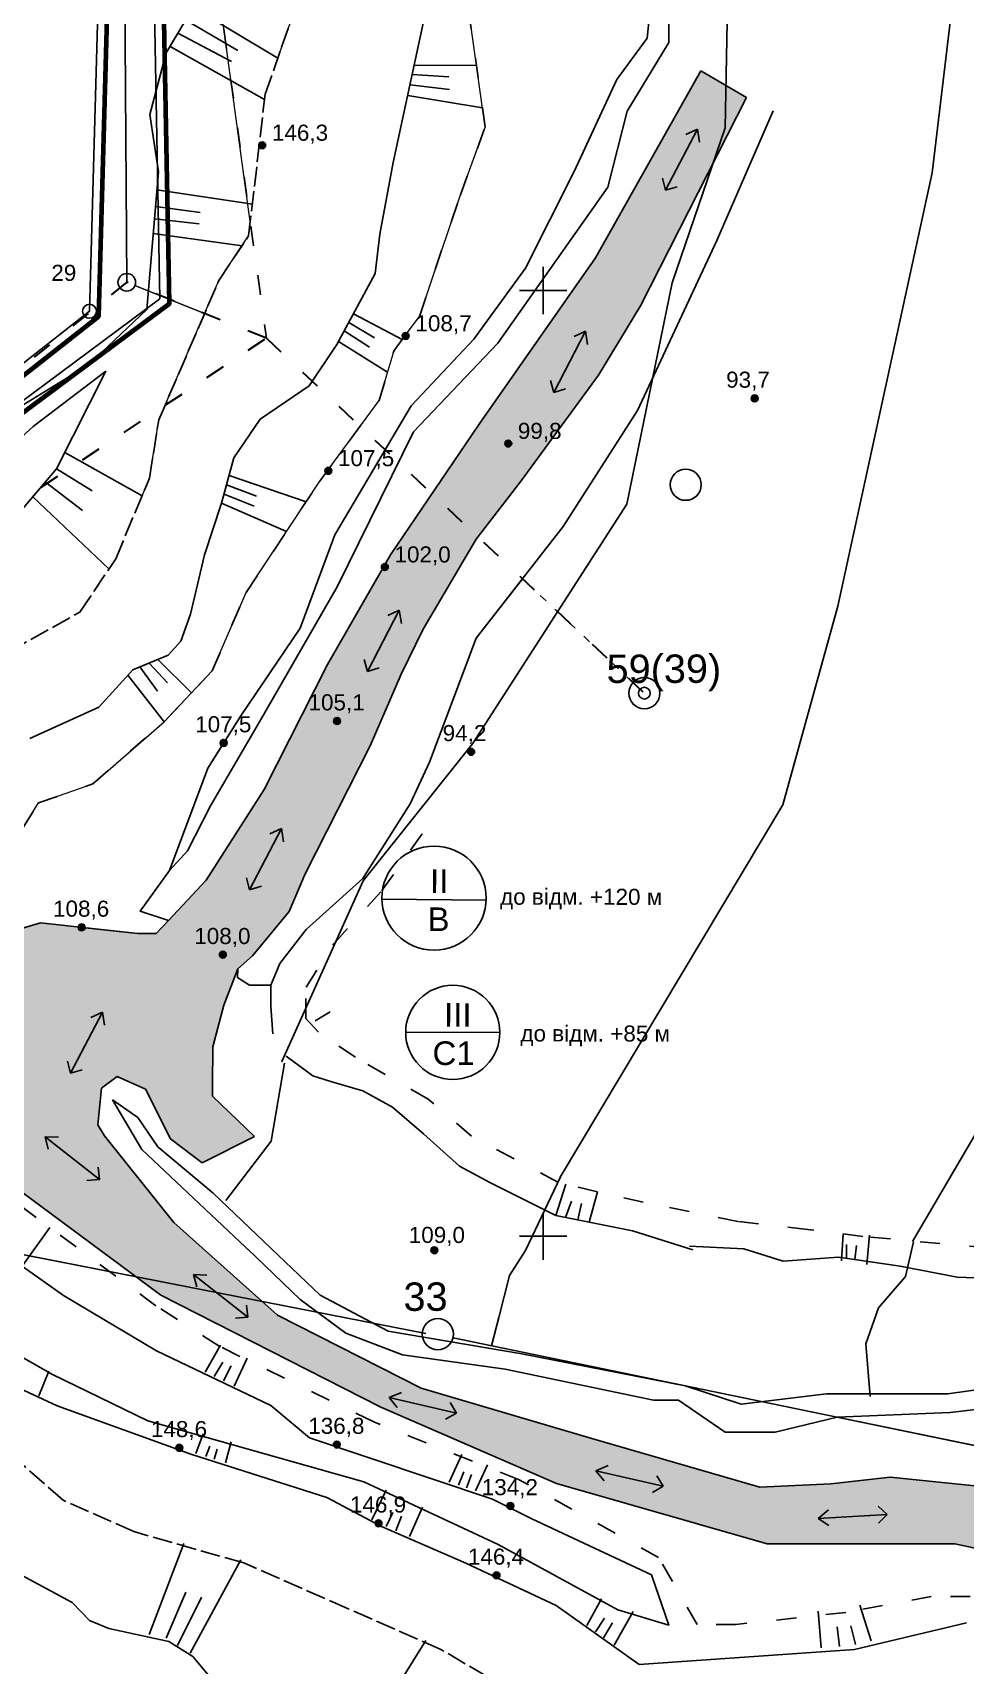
# Model space of a CAD drawing. Header units: millimetres. Extents: x 6243 to 9314, y 4730 to 7085.
# Drawn here: x 6892.1 to 7089.2, y 5309.2 to 5654.5 of the extents above; entities that cross this region are included whole.
import ezdxf

# ---------------------------------------------------------------- set-up
doc = ezdxf.new("R2010")
doc.units = ezdxf.units.MM
doc.header["$LTSCALE"] = 0.7
doc.linetypes.add('ACAD_ISO02W100', pattern=[15, 12, -3])
doc.linetypes.add('ACAD_ISO03W100', pattern=[30, 12, -18])
for name, color, linetype in [('відм', 14, 'Continuous'), ('горный отвод', 7, 'Continuous'), ('свердловини', 7, 'Continuous'), ('чорн', 255, 'Continuous')]:
    doc.layers.add(name, color=color, linetype=linetype)
doc.styles.get("Standard").update_dxf_attribs({"font": 'arial.ttf'})

msp = doc.modelspace()

# ---------------------------------------------------------------- hatches: boundary and pattern name
at = {"ltscale": 0.2, "true_color": 0x000000}
h = msp.add_hatch(color=18, dxfattribs=at)
h.dxf.hatch_style = 1
h.paths.add_polyline_path([(6932.49, 5448.84), (6935.43, 5456.48), (6938.55, 5459.27), (6946.32, 5468.63), (6949.67, 5476.59), (6963.4, 5503.65), (6969.99, 5518.83), (6974.64, 5528.34), (6986.17, 5547.89), (6976.48, 5557), (6967.7, 5544.08), (6966.63, 5542.19, -0.375086), (6967.26, 5541.47, -0.711304), (6965.95, 5541.01), (6954.43, 5520.84), (6941.01, 5494.45), (6928.8, 5475.25), (6920.79, 5466.74), (6918.21, 5463.96), (6914.35, 5463.96), (6903.16, 5465.19, -1), (6901.71, 5465.36), (6893.74, 5466.24), (6884.29, 5463.46), (6878.17, 5455.64), (6874.5, 5445.09), (6876.42, 5431.69), (6882.49, 5419.53), (6906.32, 5428.17), (6906.64, 5431.26), (6909.98, 5433.74), (6915.19, 5431.39), (6930.14, 5436.81), (6930.15, 5439.98)])
h.paths.add_polyline_path([(6931.56, 5459.49, -1), (6933.02, 5459.49, -1)], flags=16)
h.paths.add_polyline_path([(6955.7, 5508.9, -1), (6957.17, 5508.9, -1)], flags=16)
h.paths.add_polyline_path([(6995.38, 5559.69), (7011.67, 5582.06), (7020.54, 5596.74), (7043, 5640.79), (7033.31, 5646.4), (7011.05, 5606.86), (6986.45, 5571.67), (6976.48, 5557), (6986.23, 5547.84)])
h.paths.add_polyline_path([(6991.88, 5567.6, -1), (6993.34, 5567.6, -1)], flags=16)
h.paths.add_polyline_path([(6930.14, 5429.58), (6930.14, 5431.9), (6930.14, 5436.81), (6915.19, 5431.39), (6915.93, 5431.05), (6921.22, 5420.53), (6927.89, 5415.51), (6938.99, 5421.04)])
h.paths.add_polyline_path([(6907.29, 5421.21), (6905.85, 5423.55), (6906.32, 5428.17), (6882.49, 5419.53), (6883.81, 5416.88), (6889.71, 5409.32), (6913.96, 5391.37), (6940.64, 5386.14), (6921.93, 5402.87)])
h.paths.add_polyline_path([(6967.2, 5540.59), (6980.78, 5540.57), (6980.79, 5547.58), (6967.2, 5547.59)], flags=24)
h.paths.add_polyline_path([(6924.88, 5459.89), (6938.47, 5459.88), (6938.47, 5466.88), (6924.89, 5466.9)], flags=24)
h.paths.add_polyline_path([(6949.03, 5509.3), (6962.61, 5509.28), (6962.62, 5516.29), (6949.04, 5516.31)], flags=24)
h.paths.add_polyline_path([(6993.6, 5566.72), (7004.54, 5566.7), (7004.55, 5573.71), (6993.61, 5573.72)], flags=24)
h.paths.add_polyline_path([(6994.88, 5580.31), (7017.56, 5580.68), (7017.39, 5590.98), (6994.71, 5590.61)], flags=24)
h.paths.add_polyline_path([(6989.1, 5573.02), (7019.2, 5573.51), (7019.07, 5581.76), (6988.97, 5581.26)], flags=24)
h = msp.add_hatch(color=18, dxfattribs=at)
h.dxf.hatch_style = 1
h.paths.add_polyline_path([(7010.31, 5357.16), (6974.18, 5367.8), (6943.82, 5383.29), (6940.64, 5386.14), (6915.14, 5391.14), (6913.96, 5391.37), (6919.22, 5387.47), (6965.72, 5363.78), (7002.83, 5347.67), (7047.32, 5334.91), (7087, 5334.91), (7114.49, 5329.01), (7116.06, 5340.64), (7106.58, 5343.83), (7091.96, 5347.13), (7073.32, 5348.98), (7060.83, 5347.56), (7045.81, 5346.86)])
h.paths.add_polyline_path([(7170.35, 5332.79), (7163.29, 5332.14), (7152.82, 5331.18), (7136.59, 5333.73), (7116.06, 5340.64), (7114.49, 5329.01), (7117.65, 5328.33), (7160.31, 5318.89), (7187.24, 5318.88), (7200.39, 5321.21), (7202.47, 5322.19)])
at = {"layer": 'відм', "ltscale": 0.2, "true_color": 0x000000}
h = msp.add_hatch(color=18, dxfattribs=at)
h.dxf.hatch_style = 1
h.paths.add_polyline_path([(6941.35, 5630.66, 1), (6939.88, 5630.66, 1)])
h = msp.add_hatch(color=18, dxfattribs=at)
h.dxf.hatch_style = 1
h.paths.add_polyline_path([(6971.69, 5590.35, 1), (6970.23, 5590.35, 1)])
h = msp.add_hatch(color=18, dxfattribs=at)
h.dxf.hatch_style = 1
h.paths.add_polyline_path([(6993.34, 5567.6, 1), (6991.88, 5567.6, 1)])
h = msp.add_hatch(color=18, dxfattribs=at)
h.dxf.hatch_style = 1
h.paths.add_polyline_path([(6955.32, 5561.83, 1), (6953.86, 5561.83, 1)])
h = msp.add_hatch(color=18, dxfattribs=at)
h.dxf.hatch_style = 1
h.paths.add_polyline_path([(6967.26, 5541.47, 1), (6965.79, 5541.47, 1)])
at = {"layer": 'чорн', "ltscale": 0.2, "true_color": 0x000000}
h = msp.add_hatch(color=18, dxfattribs=at)
h.dxf.hatch_style = 1
h.paths.add_polyline_path([(7045.43, 5577.14, 1), (7043.97, 5577.14, 1)])
h = msp.add_hatch(color=18, dxfattribs=at)
h.dxf.hatch_style = 1
h.paths.add_polyline_path([(6957.17, 5508.9, 1), (6955.7, 5508.9, 1)])
h = msp.add_hatch(color=18, dxfattribs=at)
h.dxf.hatch_style = 1
h.paths.add_polyline_path([(6933.21, 5504.27, 1), (6931.75, 5504.27, 1)])
h = msp.add_hatch(color=18, dxfattribs=at)
h.dxf.hatch_style = 1
h.paths.add_polyline_path([(6985.52, 5502.4, 1), (6984.05, 5502.4, 1)])
h = msp.add_hatch(color=18, dxfattribs=at)
h.dxf.hatch_style = 1
h.paths.add_polyline_path([(6903.17, 5465.27, 1), (6901.7, 5465.28, 1)])
h = msp.add_hatch(color=18, dxfattribs=at)
h.dxf.hatch_style = 1
h.paths.add_polyline_path([(6933.02, 5459.49, 1), (6931.56, 5459.5, 1)])
h = msp.add_hatch(color=18, dxfattribs=at)
h.dxf.hatch_style = 1
h.paths.add_polyline_path([(6977.7, 5397, 1), (6976.24, 5397, 1)])
h = msp.add_hatch(color=18, dxfattribs=at)
h.dxf.hatch_style = 1
h.paths.add_polyline_path([(6923.85, 5355.21, 1), (6922.39, 5355.21, 1)])
h = msp.add_hatch(color=18, dxfattribs=at)
h.dxf.hatch_style = 1
h.paths.add_polyline_path([(6957.11, 5355.9, 1), (6955.65, 5355.9, 1)])
h = msp.add_hatch(color=18, dxfattribs=at)
h.dxf.hatch_style = 1
h.paths.add_polyline_path([(6993.79, 5342.93, 1), (6992.32, 5342.93, 1)])
h = msp.add_hatch(color=18, dxfattribs=at)
h.dxf.hatch_style = 1
h.paths.add_polyline_path([(6965.93, 5339.25, 1), (6964.46, 5339.25, 1)])
h = msp.add_hatch(color=18, dxfattribs=at)
h.dxf.hatch_style = 1
h.paths.add_polyline_path([(6990.86, 5328.24, 1), (6989.4, 5328.24, 1)])

# ---------------------------------------------------------------- linework, layer by layer
at = {"color": 18, "ltscale": 0.2, "true_color": 0x000000}
for points in [[(7033.31, 5646.4), (7043, 5640.79)], [(6938.99, 5421.04), (6927.89, 5415.51)]]:
    msp.add_lwpolyline(points, dxfattribs=at)
at = {"layer": 'відм', "color": 18, "ltscale": 0.2, "true_color": 0x000000}
for centre in [(6940.61, 5630.66), (6970.96, 5590.35), (6992.61, 5567.6), (6954.59, 5561.83), (6966.53, 5541.47)]:
    msp.add_circle(centre, 0.733, dxfattribs=at)
at = {"layer": 'горный отвод', "color": 18, "ltscale": 0.2, "true_color": 0x000000}
for points in [[(7101.75, 5118.13), (6763.7, 5216.95), (6669.54, 5363.81), (6703.57, 5437.88), (6904.12, 5595.57), (6921.23, 6210.33), (7090.25, 6238.81), (7199.86, 6190.22), (7293.11, 6086.23), (7361.1, 6123.46), (7378.12, 6087.96), (7340.09, 6060.82), (7338.46, 5566.72), (7475, 5378.32), (7101.75, 5118.13)], [(7371.91, 5668.57), (7363.94, 5566.46), (7445.48, 5414.32), (7419.57, 5371.06), (7097.86, 5201.57), (6812.43, 5270.41), (6703.57, 5437.88), (6918.96, 5598.23), (6916.57, 5727.78)], [(7370.03, 5670.34), (7361.89, 5566.02), (7443.17, 5414.37), (7418.13, 5372.58), (7097.59, 5203.71), (6813.68, 5272.18), (6706.28, 5437.39), (6920.99, 5597.24), (6918.58, 5727.75)], [(7370.03, 5670.34), (7361.89, 5566.02), (7443.17, 5414.37), (7418.13, 5372.58), (7097.59, 5203.71), (6813.68, 5272.18), (6706.28, 5437.39), (6920.99, 5597.24), (6918.58, 5727.75)], [(7370.03, 5670.33), (7361.89, 5566.03), (7443.17, 5414.37), (7418.14, 5372.57), (7097.59, 5203.7), (6813.68, 5272.17), (6706.28, 5437.39), (6920.99, 5597.24), (6918.57, 5727.75)], [(7370.03, 5670.34), (7361.89, 5566.02), (7443.16, 5414.37), (7418.13, 5372.58), (7097.59, 5203.71), (6813.68, 5272.18), (6706.29, 5437.39), (6920.99, 5597.24), (6918.58, 5727.75)]]:
    msp.add_lwpolyline(points, dxfattribs=at)
at = {"layer": 'горный отвод', "color": 18, "lineweight": 200, "ltscale": 0.2, "true_color": 0x000000}
msp.add_lwpolyline([(7101.39, 5120.34), (6764.99, 5218.68), (6671.84, 5363.97), (6705.21, 5436.59), (6906.11, 5594.56), (6923.21, 6208.61), (7089.99, 6236.71), (7198.64, 6188.54), (7292.67, 6083.68), (7360.2, 6120.66), (7375.56, 6088.62), (7338.07, 6061.87), (7336.43, 5566.06), (7472.15, 5378.8)], close=True, dxfattribs=at)
msp.add_lwpolyline([(7370.03, 5670.33), (7361.89, 5566.03), (7443.17, 5414.37), (7418.14, 5372.57), (7097.59, 5203.7), (6813.68, 5272.17), (6706.28, 5437.39), (6920.99, 5597.24), (6918.57, 5727.75)], dxfattribs=at)
at = {"layer": 'свердловини', "color": 18, "linetype": 'ACAD_ISO03W100', "ltscale": 0.5, "true_color": 0x000000}
msp.add_line((6915.37, 5780.04), (6941.49, 5589.87), dxfattribs=at)
at = {"layer": 'свердловини', "color": 18, "linetype": 'ACAD_ISO03W100', "lineweight": 30, "ltscale": 0.5, "true_color": 0x000000}
for p, q in [((6911.99, 5601.7), (6703.52, 5433.36)), ((6941.49, 5589.87), (6911.99, 5601.7)), ((6710, 5436.7), (6941.49, 5589.87)), ((6941.49, 5589.87), (7021.39, 5514.81))]:
    msp.add_line(p, q, dxfattribs=at)
at = {"layer": 'свердловини', "color": 18, "ltscale": 0.5, "true_color": 0x000000}
for p, q in [((6975.2, 5379.37), (6846.35, 5404.61)), ((7117.36, 5350.26), (6980.94, 5378.5))]:
    msp.add_line(p, q, dxfattribs=at)
at = {"layer": 'свердловини', "color": 18, "true_color": 0x000000}
for centre in [(7030.12, 5558.88), (7021.39, 5514.81), (6977.73, 5379.24)]:
    msp.add_circle(centre, 3.29, dxfattribs=at)
at = {"layer": 'чорн', "color": 18, "lineweight": 0, "ltscale": 0.2, "true_color": 0x000000}
for p, q in [((6923.21, 6208.61), (6906.11, 5594.56)), ((6987.74, 5634.54), (6984.12, 5660.19)), ((6938.1, 5614.55), (6932.06, 5658.5)), ((6932.4, 5656.02), (6943.91, 5649.13)), ((6943.91, 5649.13), (6946.52, 5656.52)), ((7021.98, 5653.32), (7022.4, 5657.44)), ((7026.54, 5657.43), (7026.54, 5652.44)), ((7015.6, 5644.57), (7021.98, 5653.32)), ((7026.54, 5652.44), (7017.72, 5637.9)), ((7006.58, 5625.15), (7015.6, 5644.57)), ((7017.72, 5637.9), (7013.68, 5621.81)), ((6982.5, 5620.2), (6987.74, 5634.54)), ((6996.29, 5604.71), (7006.58, 5625.15)), ((7013.68, 5621.81), (6990.43, 5588.84)), ((6973.86, 5594.48), (6982.5, 5620.2)), ((6937.75, 5611.55), (6938.1, 5614.55)), ((6931.46, 5602.1), (6937.75, 5611.55)), ((6985.33, 5589.67), (6996.29, 5604.71)), ((6928.44, 5595.1), (6913.72, 5601.01)), ((6913.72, 5601.01), (6928.44, 5595.1)), ((6928.44, 5595.1), (6931.46, 5602.1)), ((6906.11, 5594.56), (6705.21, 5436.59)), ((6918.76, 5572.64), (6928.44, 5595.1)), ((6971.27, 5591.02), (6973.86, 5594.48)), ((6965.33, 5576.7), (6968.47, 5587.28)), ((6968.47, 5587.28), (6970.41, 5589.87)), ((6972.12, 5575.57), (6985.33, 5589.67)), ((6990.43, 5588.84), (6972.58, 5570.05)), ((6892.21, 5571.22), (6907.53, 5582.87)), ((6907.53, 5582.87), (6898.88, 5565.73)), ((6954.89, 5562.5), (6965.33, 5576.7)), ((6955.98, 5548.26), (6972.12, 5575.57)), ((6879.37, 5559.6), (6892.21, 5571.22)), ((6916.77, 5560.3), (6918.76, 5572.64)), ((6972.58, 5570.05), (6969.42, 5563.63)), ((6898.88, 5565.73), (6915.22, 5556.57)), ((6915.22, 5556.57), (6916.77, 5560.3)), ((6937.2, 5536.11), (6952.78, 5559.64)), ((6952.78, 5559.64), (6954.04, 5561.35)), ((6976.48, 5557), (6967.7, 5544.08)), ((6948.62, 5528.55), (6955.98, 5548.26)), ((6974.64, 5528.34), (6985.87, 5547.38)), ((6985.87, 5547.38), (6986.23, 5547.84)), ((6967.7, 5544.08), (6966.63, 5542.19)), ((6965.95, 5541.01), (6954.43, 5520.84)), ((6995.62, 5539.01), (6985.84, 5526.44)), ((6930.06, 5519.54), (6937.2, 5536.11)), ((6936.08, 5509.98), (6948.62, 5528.55)), ((6969.99, 5518.83), (6974.64, 5528.34)), ((6985.84, 5526.44), (6976, 5500.18)), ((6919.87, 5508.76), (6930.06, 5519.54)), ((6954.43, 5520.84), (6941.01, 5494.45)), ((6963.4, 5503.65), (6969.99, 5518.83)), ((6904.82, 5495.64), (6919.87, 5508.76)), ((6932.87, 5504.89), (6936.08, 5509.98)), ((6929.1, 5498.92), (6932.09, 5503.65)), ((6949.67, 5476.59), (6963.4, 5503.65)), ((6921.03, 5477.33), (6929.1, 5498.92)), ((6976, 5500.18), (6971.89, 5491.42)), ((6893.35, 5491.58), (6904.82, 5495.64)), ((6941.01, 5494.45), (6928.8, 5475.25)), ((6884.77, 5477.95), (6893.35, 5491.58)), ((6971.89, 5491.42), (6961.85, 5475.61)), ((6914.85, 5468.71), (6921.03, 5477.33)), ((6946.32, 5468.63), (6949.67, 5476.59)), ((6928.8, 5475.25), (6920.79, 5466.74)), ((6961.85, 5475.61), (6949.87, 5464.86)), ((6920.79, 5466.74), (6914.85, 5468.71)), ((6920.79, 5466.74), (6918.21, 5463.96)), ((6918.21, 5463.96), (6920.79, 5466.74)), ((6938.55, 5459.27), (6946.32, 5468.63)), ((6914.35, 5463.96), (6903.16, 5465.19)), ((6903.16, 5465.19), (6914.35, 5463.96)), ((6918.21, 5463.96), (6914.35, 5463.96)), ((6914.35, 5463.96), (6918.21, 5463.96)), ((6949.87, 5464.86), (6944.37, 5457.65)), ((6935.43, 5456.48), (6938.55, 5459.27)), ((6935.42, 5454.65), (6935.43, 5456.48)), ((6944.37, 5457.65), (6942.43, 5453.03)), ((6937.9, 5453.03), (6935.42, 5454.65)), ((6942.43, 5453.03), (6937.9, 5453.03)), ((6889.85, 5393.64), (6898.63, 5387.43)), ((6913.68, 5391.42), (6891.4, 5395.79)), ((6919.22, 5387.47), (6913.96, 5391.37)), ((6952.34, 5383.85), (6915.14, 5391.14)), ((6898.63, 5387.43), (6918.27, 5375.71)), ((6958.28, 5379.46), (6952.34, 5383.85)), ((6896.13, 5370.78), (6875.66, 5382.48)), ((6970.28, 5374.9), (6958.28, 5379.46)), ((6918.27, 5375.71), (6942.45, 5364.16)), ((6991.95, 5371.82), (6970.28, 5374.9)), ((6916.41, 5360.95), (6896.13, 5370.78)), ((7023.33, 5365.27), (6991.95, 5371.82)), ((6942.45, 5364.16), (6950.62, 5357.32)), ((7028.59, 5365.27), (7023.33, 5365.27)), ((7038.48, 5358.54), (7028.59, 5365.27)), ((6962.09, 5348.03), (6916.41, 5360.95)), ((7062.11, 5361.69), (7049, 5358.54)), ((7062.16, 5361.69), (7062.11, 5361.69)), ((7114.14, 5350.93), (7062.16, 5361.69)), ((6950.62, 5357.32), (6955.7, 5355.62)), ((7049, 5358.54), (7038.48, 5358.54)), ((6956.76, 5355.27), (6989.28, 5344.37)), ((6990.47, 5334.75), (6962.09, 5348.03)), ((6989.28, 5344.37), (6992.33, 5342.85)), ((6993.43, 5342.3), (6997.57, 5340.22)), ((6997.57, 5340.22), (7022.87, 5328.33)), ((7015.76, 5320.96), (6990.47, 5334.75)), ((7022.87, 5328.33), (7026.55, 5317.7)), ((7026.55, 5317.7), (7015.76, 5320.96))]:
    msp.add_line(p, q, dxfattribs=at)
at = {"layer": 'чорн', "color": 18, "ltscale": 0.5, "true_color": 0x000000}
for p, q in [((6926.05, 5659.82), (6943.91, 5649.13)), ((6924.45, 5657.14), (6935.46, 5650.74)), ((6922.81, 5654.39), (6934.11, 5648.41)), ((6921.14, 5651.59), (6941.09, 5640.33)), ((6918.37, 5621.23), (6938.53, 5618.24)), ((6917.86, 5615.15), (6927.26, 5614.03)), ((6918.08, 5617.73), (6927.47, 5616.47)), ((6917.59, 5612), (6936.35, 5609.44)), ((6898.88, 5565.73), (6915.22, 5556.57)), ((6894.78, 5559.45), (6902.65, 5553.46)), ((6897.11, 5562.22), (6904.69, 5557.57)), ((6892.16, 5556.34), (6908.22, 5541.07)), ((6889.85, 5393.64), (6895.73, 5401.79)), ((6928.56, 5371.18), (6931.8, 5376.94)), ((6930.49, 5370.26), (6932.3, 5373.32)), ((6934.67, 5368.26), (6937.42, 5374.19)), ((6893.4, 5366.23), (6895.5, 5371.43)), ((6932.4, 5369.35), (6934.05, 5372.57)), ((6926.58, 5354.02), (6928.11, 5358.15)), ((6928.7, 5353.35), (6929.55, 5355.56)), ((6932.82, 5352.04), (6934.08, 5356.47)), ((6930.46, 5352.79), (6931.11, 5354.93)), ((6980.13, 5347.97), (6982.79, 5353.79)), ((6982.09, 5347.31), (6983.25, 5350.1)), ((6983.76, 5346.76), (6984.87, 5349.57)), ((6985.72, 5346.1), (6988.22, 5351.64)), ((6963.81, 5339.99), (6966.8, 5346.26)), ((6971.72, 5336.44), (6974.51, 5342.66)), ((6966.8, 5338.56), (6968.19, 5341.55)), ((6968.85, 5337.68), (6970.08, 5340.73)), ((6916.74, 5315.71), (6924.07, 5334.97)), ((6925.37, 5311.77), (6936.13, 5331.54)), ((6920.32, 5314.94), (6924.5, 5324.7)), ((6922.72, 5313.43), (6927.78, 5323.64)), ((7009.21, 5317.6), (7012.32, 5323.28)), ((7069.3, 5314.37), (7066.93, 5321.9)), ((7011.05, 5316.29), (7012.95, 5319.19)), ((7012.78, 5315.05), (7014.62, 5318.17)), ((7014.98, 5313.48), (7019.02, 5320.57)), ((7058.73, 5312.94), (7058.11, 5320.64)), ((7066.02, 5313.59), (7065.02, 5317.57)), ((6958.25, 5287.33), (6975.22, 5314.45)), ((7062.63, 5313.22), (7062.17, 5317.33))]:
    msp.add_line(p, q, dxfattribs=at)
at = {"layer": 'чорн', "color": 18, "ltscale": 0.15, "true_color": 0x000000}
for p, q in [((7011.05, 5606.86), (7033.31, 5646.4)), ((7043, 5640.79), (7020.54, 5596.74)), ((7036.73, 5610.51), (7048.62, 5637.98)), ((7019.97, 5574.61), (7036.73, 5610.51)), ((6986.45, 5571.67), (7011.05, 5606.86)), ((7020.54, 5596.74), (7011.67, 5582.06)), ((7011.67, 5582.06), (6995.38, 5559.69)), ((7004.2, 5550.03), (7019.97, 5574.61)), ((6967.7, 5544.08), (6986.45, 5571.67)), ((6995.38, 5559.69), (6985.87, 5547.38)), ((6985.84, 5526.44), (7004.2, 5550.03)), ((6985.87, 5547.38), (6974.64, 5528.34)), ((6954.43, 5520.84), (6967.7, 5544.08)), ((6974.64, 5528.34), (6969.99, 5518.83)), ((6976, 5500.18), (6985.84, 5526.44)), ((6941.01, 5494.45), (6954.43, 5520.84)), ((6969.99, 5518.83), (6963.4, 5503.65)), ((6963.4, 5503.65), (6949.67, 5476.59)), ((6971.89, 5491.42), (6976, 5500.18)), ((6928.8, 5475.25), (6941.01, 5494.45)), ((6961.85, 5475.61), (6971.89, 5491.42)), ((6949.67, 5476.59), (6946.32, 5468.63)), ((6920.79, 5466.74), (6928.8, 5475.25)), ((6949.87, 5464.86), (6961.85, 5475.61)), ((6884.29, 5463.46), (6893.74, 5466.24)), ((6893.74, 5466.24), (6914.35, 5463.96)), ((6918.21, 5463.96), (6920.79, 5466.74)), ((6946.32, 5468.63), (6938.55, 5459.27)), ((6914.35, 5463.96), (6918.21, 5463.96)), ((6944.37, 5457.65), (6949.87, 5464.86)), ((6938.55, 5459.27), (6935.43, 5456.48)), ((6935.43, 5456.48), (6932.49, 5448.84)), ((6935.43, 5456.48), (6935.42, 5454.65)), ((6942.43, 5453.03), (6944.37, 5457.65)), ((6935.42, 5454.65), (6937.9, 5453.03)), ((6937.9, 5453.03), (6942.43, 5453.03)), ((6942.43, 5453.03), (6942.42, 5448.53)), ((6932.49, 5448.84), (6930.15, 5439.98)), ((6942.42, 5448.53), (6942.87, 5442.77)), ((6951.81, 5445.48), (6954.98, 5447.38)), ((6930.15, 5439.98), (6930.14, 5431.9)), ((6945.68, 5438.01), (6951.34, 5433.89)), ((6930.14, 5431.9), (6930.14, 5429.58)), ((6951.34, 5433.89), (6955.36, 5432.6)), ((6955.36, 5432.6), (6961.89, 5430.74)), ((6908.95, 5428.77), (6915.16, 5418.27)), ((6930.14, 5429.58), (6938.99, 5421.04)), ((6961.89, 5430.74), (6968.16, 5427.24)), ((6968.16, 5427.24), (6974.71, 5421.6)), ((6974.71, 5421.6), (6982.28, 5414.79)), ((6915.16, 5418.27), (6938.27, 5396.55)), ((6982.28, 5414.79), (6988.75, 5411.34)), ((6988.75, 5411.34), (7002.66, 5404.34)), ((6919.22, 5387.47), (6889.71, 5409.32)), ((7002.66, 5404.34), (7018.88, 5401.09)), ((7018.88, 5401.09), (7031.61, 5397.06)), ((6937.61, 5397.24), (6948.65, 5386.57)), ((7030.95, 5397.84), (7042.44, 5397.31)), ((7042.44, 5397.31), (7050.7, 5394.68)), ((7050.7, 5394.68), (7062.39, 5395.55)), ((7062.39, 5395.55), (7075.42, 5393.65)), ((7075.42, 5393.65), (7087.47, 5391.32)), ((7087.47, 5391.32), (7099.65, 5390.79)), ((6965.72, 5363.78), (6919.22, 5387.47)), ((6948.65, 5386.57), (6958.28, 5379.46)), ((6958.28, 5379.46), (6970.28, 5374.9)), ((6970.28, 5374.9), (6991.95, 5371.82)), ((6991.95, 5371.82), (7023.33, 5365.27)), ((7085.99, 5362.65), (7117.69, 5366.36)), ((7002.83, 5347.67), (6965.72, 5363.78)), ((7023.33, 5365.27), (7028.59, 5365.27)), ((7028.59, 5365.27), (7038.48, 5358.54)), ((7062.11, 5361.69), (7085.99, 5362.65)), ((7049, 5358.54), (7062.11, 5361.69)), ((7038.48, 5358.54), (7049, 5358.54)), ((7047.32, 5334.91), (7002.83, 5347.67)), ((7087, 5334.91), (7047.32, 5334.91)), ((7117.65, 5328.33), (7087, 5334.91))]:
    msp.add_line(p, q, dxfattribs=at)
at = {"layer": 'чорн', "color": 18, "ltscale": 0.2, "true_color": 0x000000}
for p, q in [((6999.99, 5604.99), (6999.99, 5594.99)), ((6993.29, 5599.99), (6993.29, 5599.99)), ((6994.99, 5599.99), (7004.99, 5599.99)), ((6994.99, 5599.99), (6994.99, 5599.99)), ((6965.93, 5471.22), (6987.93, 5471.04)), ((6970.94, 5443.13), (6990.85, 5443.06)), ((6999.99, 5404.99), (6999.99, 5394.99)), ((6994.99, 5399.99), (7004.99, 5399.99)), ((6994.99, 5399.99), (6994.99, 5399.99)), ((6994.99, 5399.99), (6999.99, 5399.99))]:
    msp.add_line(p, q, dxfattribs=at)
at = {"layer": 'чорн', "color": 18, "linetype": 'ACAD_ISO03W100', "lineweight": 0, "ltscale": 0.2, "true_color": 0x000000}
msp.add_line((7018.99, 5517.06), (6995.62, 5539.01), dxfattribs=at)
at = {"layer": 'чорн', "color": 240, "ltscale": 0.2, "true_color": 0xed1f24, "transparency": 33554687}
for points in [[(7105.92, 5956.27), (7100.89, 5920.09), (7085.76, 5823), (7089.3, 5759.17), (7095.51, 5717.16), (7088.59, 5678.01), (7082.19, 5624.87), (7062.25, 5533.19), (7050.68, 5491.17), (7003.56, 5412.44)], [(7140.42, 5927.87), (7123.88, 5885.83), (7115.46, 5859.96), (7120.6, 5825.77), (7133.68, 5771.29), (7131.28, 5717.47), (7137.84, 5696.51), (7130.59, 5643.31), (7128.73, 5583.49), (7129.85, 5537.64), (7132.43, 5515.83), (7106.61, 5447.53), (7078.09, 5398.82)], [(6953.38, 5455.99), (6944.79, 5436.88), (6961.96, 5475.1), (6985.03, 5504.11), (7017.66, 5554.76), (7027.28, 5601.57), (7038.48, 5634.35), (7039.15, 5671.72)], [(6945.36, 5436.54), (6942.52, 5420.05), (6932.9, 5407.54)], [(7003.67, 5412.49), (6996.23, 5396.92), (6992.89, 5391.66), (6990.61, 5382.77), (6989.11, 5376.77)], [(7078.3, 5398.8), (7076.57, 5391.42), (7070.9, 5384.84), (7068.18, 5377.23), (7069.12, 5366.03)]]:
    msp.add_lwpolyline(points, dxfattribs=at)
at = {"layer": 'чорн', "color": 18, "ltscale": 0.2, "true_color": 0x000000}
for points in [[(6911.99, 5601.7), (6911.6, 5663.07)], [(6972.33, 5645.64), (6980.06, 5645.13)], [(6972.75, 5647.6), (6985.91, 5647.52)], [(6971.86, 5643.47), (6980.21, 5642.49)], [(6971.37, 5641.22), (6987.17, 5638.59)], [(7032.61, 5634.08), (7025.87, 5621.15)], [(7032.61, 5634.08), (7030.16, 5632.96)], [(7032.61, 5634.08), (7033.04, 5631.3)], [(7025.87, 5621.15), (7025.19, 5623.7)], [(7025.87, 5621.15), (7028.34, 5621.91)], [(6959.9, 5595.05), (6970.22, 5589.62)], [(6957.97, 5591.46), (6963.28, 5587.98)], [(6958.89, 5593.18), (6964.37, 5589.98)], [(7008.97, 5591.34), (7002.23, 5578.4)], [(7008.97, 5591.34), (7006.52, 5590.22)], [(7008.97, 5591.34), (7009.4, 5588.56)], [(6956.74, 5589.18), (6967.1, 5582.68)], [(7002.23, 5578.4), (7001.55, 5580.95)], [(7002.23, 5578.4), (7004.7, 5579.17)], [(6933.61, 5560.81), (6949.88, 5555.25)], [(6932.54, 5556.92), (6938.88, 5554.38)], [(6933.07, 5558.84), (6939.42, 5556.48)], [(6932.02, 5555), (6945.73, 5548.98)], [(6969.59, 5532.35), (6962.85, 5519.41)], [(6969.59, 5532.35), (6967.14, 5531.23)], [(6969.59, 5532.35), (6970.02, 5529.57)], [(6918.53, 5521.92), (6925.69, 5514.91)], [(6962.85, 5519.41), (6962.17, 5521.96)], [(6912.24, 5518.59), (6919.87, 5508.76)], [(6914.78, 5520.36), (6918.45, 5515.25)], [(6916.73, 5521.17), (6920.58, 5517.01)], [(6962.85, 5519.41), (6965.32, 5520.18)], [(6944.7, 5486.16), (6937.96, 5473.23)], [(6944.7, 5486.16), (6942.25, 5485.05)], [(6944.7, 5486.16), (6945.13, 5483.39)], [(6937.96, 5473.23), (6937.28, 5475.78)], [(6937.96, 5473.23), (6940.43, 5473.99)], [(6906.86, 5447.34), (6900.12, 5434.41)], [(6906.86, 5447.34), (6904.41, 5446.22)], [(6906.86, 5447.34), (6907.29, 5444.56)], [(6900.12, 5434.41), (6899.44, 5436.96)], [(6900.12, 5434.41), (6902.59, 5435.17)], [(6894.73, 5420.98), (6906.2, 5411.96)], [(6894.73, 5420.98), (6897.54, 5420.88)], [(6894.73, 5420.98), (6895.38, 5418.36)], [(6906.2, 5411.96), (6905.91, 5414.54)], [(6906.2, 5411.96), (6903.57, 5411.77)], [(7002.66, 5404.34), (7004.8, 5411)], [(7004.73, 5403.93), (7005.98, 5407.34)], [(7009.75, 5402.92), (7011.49, 5409.38)], [(7007.3, 5403.41), (7008.07, 5406.9)], [(7063.04, 5394.73), (7063.4, 5400.44)], [(7064.13, 5395.29), (7064.13, 5398.19)], [(7065.84, 5395.04), (7066.21, 5397.99)], [(7068.41, 5393.95), (7068.96, 5400.17)], [(6926.12, 5391.84), (6937.59, 5382.83)], [(6926.12, 5391.84), (6928.93, 5391.75)], [(6926.12, 5391.84), (6926.77, 5389.23)], [(6937.59, 5382.83), (6937.29, 5385.4)], [(6937.59, 5382.83), (6934.96, 5382.63)], [(6967.45, 5365.82), (6970.03, 5366.93)], [(6967.45, 5365.82), (6981.68, 5362.57)], [(6967.45, 5365.82), (6969.16, 5363.73)], [(6981.68, 5362.57), (6979.38, 5361.27)], [(6981.68, 5362.57), (6980.31, 5364.77)], [(7011.16, 5350.32), (7013.74, 5351.44)], [(7011.16, 5350.32), (7025.38, 5347.07)], [(7011.16, 5350.32), (7012.86, 5348.23)], [(7025.38, 5347.07), (7024.01, 5349.27)], [(7025.38, 5347.07), (7023.09, 5345.77)], [(7058.14, 5340.28), (7060.3, 5342.08)], [(7072.7, 5341.13), (7070.77, 5342.86)], [(7058.14, 5340.28), (7072.7, 5341.13)], [(7058.14, 5340.28), (7060.35, 5338.75)], [(7072.7, 5341.13), (7070.86, 5339.24)]]:
    msp.add_lwpolyline(points, dxfattribs=at)
at = {"layer": 'чорн', "color": 18, "ltscale": 0.5, "true_color": 0x000000}
for points in [[(6721.88, 5422.79), (6732.22, 5435.8), (6742.47, 5446.84), (6749, 5453.85), (6763.26, 5473.19), (6774.47, 5480.9), (6782.6, 5489.7), (6788.82, 5495.33), (6800.38, 5500.71), (6817.2, 5506.17), (6829.1, 5512.32), (6832.21, 5519.2), (6832.21, 5523.73), (6843.61, 5528.18), (6852.31, 5536.81), (6860.51, 5548.18), (6873.13, 5563.16), (6885.66, 5573.02), (6903.96, 5584.28), (6916.24, 5595.93), (6918.69, 5625.04), (6916.89, 5637.22), (6920.34, 5650.24), (6926.69, 5660.9)], [(6975.02, 5658.13), (6968.32, 5627.03), (6965.45, 5611.87), (6964.49, 5603.54), (6956.39, 5588.54), (6950.56, 5579.78), (6940.2, 5572.78), (6934.63, 5564.55), (6932.02, 5555), (6928.44, 5544.07), (6925.47, 5531.53), (6923.38, 5525.8), (6920.77, 5522.85), (6913.29, 5519.74), (6906.08, 5511.85), (6891.53, 5505.23)], [(6920.79, 5466.74), (6914.85, 5468.71), (6921.03, 5477.33), (6929.1, 5498.92), (6936.08, 5509.98), (6948.62, 5528.55), (6955.98, 5548.26), (6972.12, 5575.57), (6985.33, 5589.67), (6996.29, 5604.71), (7006.58, 5625.15), (7015.6, 5644.57), (7021.98, 5653.32), (7022.4, 5657.44)], [(7026.54, 5657.43), (7026.54, 5652.44), (7017.72, 5637.9), (7013.68, 5621.81), (6990.43, 5588.84), (6972.58, 5570.05), (6956.45, 5537.28), (6940.03, 5508.77), (6929.68, 5491.01), (6924.82, 5481.47), (6921.03, 5477.33)], [(6907.53, 5582.87), (6897.11, 5562.22), (6888.91, 5552.49), (6868.58, 5533.57), (6844.77, 5521.18), (6829.1, 5512.32)], [(6868.58, 5533.57), (6866.67, 5537.2), (6867.82, 5546.59), (6879.37, 5559.6), (6892.21, 5571.22), (6907.53, 5582.87)], [(6855.02, 5465.91), (6843.71, 5467.93), (6829.81, 5463.14), (6829.8, 5454.3), (6831.14, 5445.46), (6851.37, 5413.96), (6861.88, 5394.55), (6869.04, 5386.26), (6896.13, 5370.78), (6916.41, 5360.95), (6962.09, 5348.03), (6990.47, 5334.75), (7015.76, 5320.96), (7026.55, 5317.7)], [(7026.55, 5317.7), (7022.87, 5328.33), (6997.57, 5340.22), (6989.28, 5344.37), (6950.62, 5357.32), (6942.45, 5364.16), (6918.27, 5375.71), (6898.63, 5387.43), (6864.38, 5411.64), (6859.45, 5421.54), (6859.47, 5436.76), (6855.02, 5465.91)], [(6932.87, 5302.81), (6925.94, 5311.09), (6920.89, 5314.26), (6908.17, 5317.02), (6904.1, 5318.66), (6900.42, 5322.47), (6888.8, 5328.8), (6886.06, 5330.45), (6875.18, 5338.43), (6860.79, 5341.99), (6856.41, 5343.7), (6843.33, 5351.99), (6812.34, 5370.68), (6789.2, 5382.83), (6768.88, 5392.95), (6750.84, 5401.89), (6730.09, 5414.44), (6737.14, 5424.55), (6743.57, 5429.89), (6752.75, 5441.01), (6772.92, 5453.05)], [(6908.95, 5428.77), (6914.31, 5425.08), (6918.54, 5418.83), (6930.25, 5409.04), (6942.5, 5397.35), (6952.83, 5387.48), (6967.25, 5379.88), (6995.46, 5375.07), (7030, 5368.33), (7041.83, 5364.43), (7059.88, 5366.65), (7085.55, 5366.62), (7129.1, 5372.74)], [(6885.11, 5369.74), (6897.26, 5364.08), (6925.74, 5353.81), (6954.25, 5344.71), (6965.8, 5338.54), (6983.68, 5330.79), (7002.74, 5321.87), (7020.27, 5309.35), (7065.82, 5312.59), (7089.46, 5318.2)]]:
    msp.add_lwpolyline(points, dxfattribs=at)
at = {"layer": 'чорн', "color": 18, "linetype": 'ACAD_ISO03W100', "ltscale": 0.5, "true_color": 0x000000}
for points in [[(6884.38, 5477.33), (6893.35, 5491.58), (6904.82, 5495.64), (6919.87, 5508.76), (6930.06, 5519.54), (6937.2, 5536.11), (6952.78, 5559.64), (6965.33, 5576.7), (6968.47, 5587.28), (6973.86, 5594.48), (6982.5, 5620.2), (6987.74, 5634.54), (6984.12, 5660.19)], [(7094.29, 5397.47), (7067.59, 5399.9), (7055.91, 5401.4), (7041.12, 5403.09), (7021.16, 5407.15), (7011.49, 5409.38), (7003.12, 5411.4), (6984.86, 5421.14), (6975.69, 5428.94), (6960.32, 5437.82), (6952.5, 5443.08), (6949.86, 5446.01), (6949.87, 5452.66), (6955.82, 5461.89), (6965.93, 5473.05), (6974.88, 5485.76)], [(7100.78, 5323.75), (7082.02, 5323.78), (7063.95, 5320.41), (7040.75, 5317.84), (7032.54, 5317.85), (7024.39, 5332.02), (6994.79, 5348.54), (6964.2, 5360.68), (6931.55, 5376.69), (6918.16, 5385.26), (6887.61, 5407.78)]]:
    msp.add_lwpolyline(points, dxfattribs=at)
at = {"layer": 'чорн', "color": 18, "linetype": 'ACAD_ISO02W100', "ltscale": 0.5, "true_color": 0x000000}
for points in [[(6873.36, 5515.94), (6902.09, 5531.96), (6909.66, 5543.21), (6916.77, 5560.3), (6918.76, 5572.64), (6931.46, 5602.1), (6937.75, 5611.55), (6941.22, 5641.49), (6946.52, 5656.52)], [(6988.05, 5306.9), (6978.25, 5312.64), (6958.66, 5321.23), (6936.73, 5330.85), (6913.51, 5337.49), (6898.53, 5344.12), (6880.64, 5359.85)]]:
    msp.add_lwpolyline(points, dxfattribs=at)
at = {"layer": 'чорн', "color": 18, "true_color": 0x000000}
msp.add_lwpolyline([(7091.96, 5347.13), (7073.32, 5348.98), (7060.83, 5347.56), (7045.81, 5346.86), (7010.31, 5357.16), (6974.18, 5367.8), (6943.82, 5383.29), (6921.93, 5402.87), (6907.29, 5421.21), (6905.85, 5423.55), (6906.64, 5431.26), (6909.98, 5433.74), (6915.93, 5431.05), (6921.22, 5420.53), (6927.89, 5415.51)], dxfattribs=at)
at = {"layer": 'чорн', "color": 18, "ltscale": 0.2, "true_color": 0x000000}
for centre, radius in [((6911.99, 5601.7), 1.86), ((6904.12, 5595.57), 1.47), ((7044.7, 5577.14), 0.733), ((7021.39, 5514.81), 1.24), ((6956.44, 5508.9), 0.733), ((6932.48, 5504.27), 0.733), ((6984.78, 5502.4), 0.733), ((6976.93, 5471.46), 11.01), ((6902.44, 5465.28), 0.733), ((6932.29, 5459.49), 0.733), ((6980.89, 5443.07), 9.95), ((6976.97, 5397), 0.733), ((6923.12, 5355.21), 0.733), ((6956.38, 5355.9), 0.733), ((6993.05, 5342.93), 0.733), ((6965.2, 5339.25), 0.733), ((6990.13, 5328.24), 0.733)]:
    msp.add_circle(centre, radius, dxfattribs=at)
at = {"layer": 'чорн', "color": 18, "lineweight": 0, "ltscale": 0.2, "true_color": 0x000000}
for centre, radius, start, end in [((6911.99, 5601.7), 1.86, 0, 180), ((6911.99, 5601.7), 1.86, 180, 338.1495), ((6911.99, 5601.7), 1.86, 338.1495, 0), ((7021.39, 5514.81), 3.29, 0, 136.7878), ((7021.39, 5514.81), 3.29, 136.7878, 180), ((7021.39, 5514.81), 3.29, 180, 350.5561), ((7021.39, 5514.81), 3.29, 350.5561, 0), ((6932.48, 5504.27), 0.733, 57.7639, 180), ((6932.48, 5504.27), 0.733, 180, 237.7639), ((6902.44, 5465.28), 0.733, 0, 180), ((6902.44, 5465.28), 0.733, 180, 353.6964), ((6902.44, 5465.28), 0.733, 353.6964, 0), ((6956.38, 5355.9), 0.733, 0, 180), ((6956.38, 5355.9), 0.733, 180, 202.0259), ((6956.38, 5355.9), 0.733, 300.9385, 0), ((6993.05, 5342.93), 0.733, 0, 180), ((6993.05, 5342.93), 0.733, 180, 186.0766), ((6993.05, 5342.93), 0.733, 300.7014, 0)]:
    msp.add_arc(centre, radius, start, end, dxfattribs=at)

# ---------------------------------------------------------------- texts
at = {"layer": 'свердловини', "color": 18, "ltscale": 0.5, "true_color": 0x000000}
for s, rotation, p in [('59(39)', 0.0699, (7013.4, 5516.96)), ('33', 0.1269, (6970.48, 5384.17))]:
    msp.add_text(s, height=6, rotation=rotation, dxfattribs=at).set_placement(p)
at = {"layer": 'чорн', "color": 18, "ltscale": 0.2, "true_color": 0x000000, "attachment_point": 1}
for s, width, insert, char_height, rotation in [('146,3', 2.4374, (6942.66, 5635.05), 3.4, 359.9325), ('29', 2.4374, (6896.04, 5605.4), 3.4, 359.9325), ('108,7', 2.4374, (6973, 5594.74), 3.4, 359.9325), ('93,7', 2.4374, (7038.67, 5582.81), 3.4, 359.9325), ('99,8', 2.4374, (6994.65, 5571.98), 3.4, 359.9325), ('107,5', 2.4374, (6956.63, 5566.22), 3.4, 359.9325), ('102,0', 2.4374, (6968.57, 5545.86), 3.4, 359.9325), ('105,1', 2.4374, (6950.4, 5514.57), 3.4, 359.9325), ('107,5', 2.4374, (6926.44, 5509.94), 3.4, 359.9325), ('94,2', 2.4374, (6978.75, 5508.07), 3.4, 359.9325), ('II', 2.4374, (6976.09, 5477.58), 5, 359.9325), ('до відм. +120 м', 38.6596, (6990.89, 5473.47), 3.4, 359.9325), ('108,6', 2.4374, (6896.4, 5470.94), 3.4, 359.9325), ('В', 2.4374, (6975.56, 5469.5), 5, 359.9325), ('108,0', 2.4374, (6926.25, 5465.16), 3.4, 359.9325), ('III', 2.4374, (6979.05, 5449.25), 5, 359.9325), ('до відм. +85 м', 35.2488, (6995.19, 5444.55), 3.4, 359.9325), ('С1', 2.4374, (6976.61, 5441.17), 5, 359.9325), ('109,0', 2.4374, (6971.59, 5401.94), 3.4, 359.9325), ('148,6', 2.4374, (6917.08, 5360.87), 3.4, 359.9895), ('136,8', 2.4374, (6950.34, 5361.56), 3.4, 359.9895), ('134,2', 2.4374, (6987.01, 5348.59), 3.4, 359.9895), ('146,9', 2.4374, (6959.16, 5344.92), 3.4, 359.9895), ('146,4', 2.4374, (6984.09, 5333.9), 3.4, 359.9895)]:
    msp.add_mtext_dynamic_manual_height_columns(s, width=width, gutter_width=12.5, heights=[0], dxfattribs=dict(at, insert=insert, char_height=char_height, rotation=rotation))

doc.saveas('drawing.dxf')
